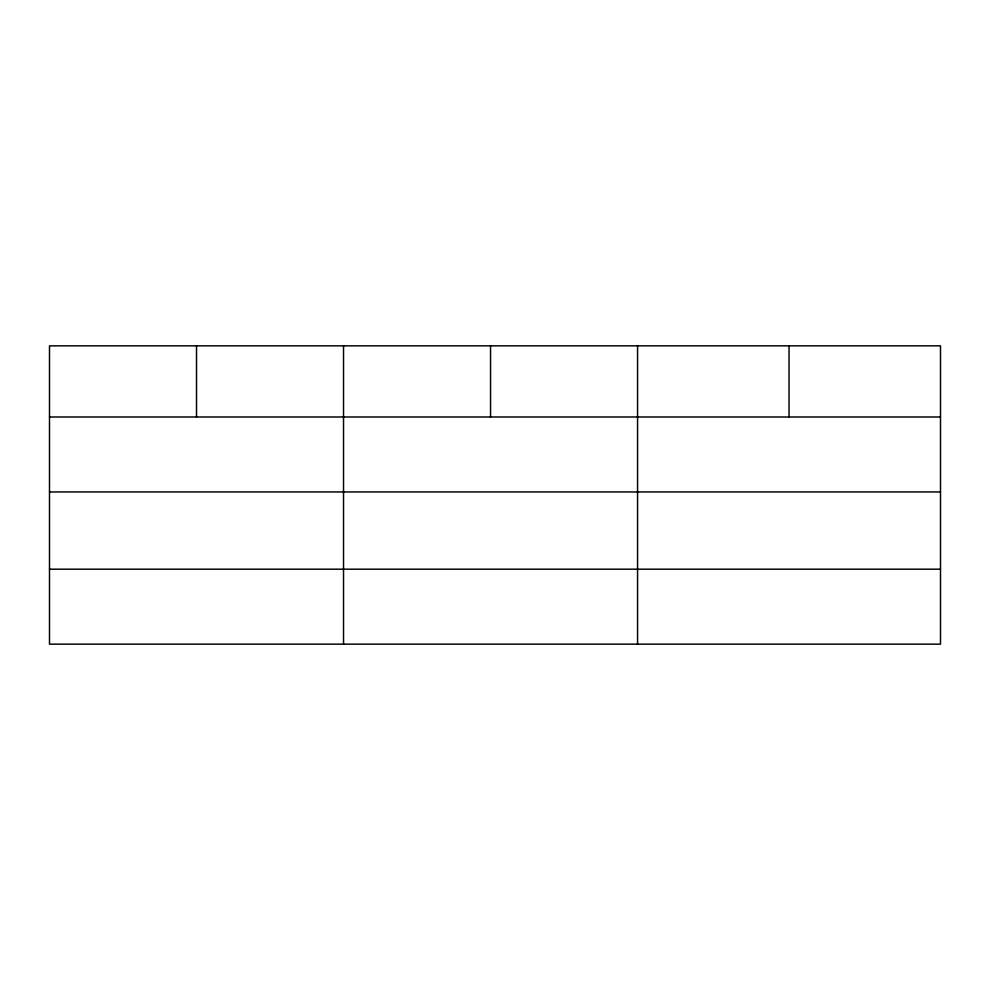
<?xml version="1.0" encoding="UTF-8"?>
<svg xmlns="http://www.w3.org/2000/svg" width="990" height="990" viewBox="0 0 990 990"><rect width="100%" height="100%" fill="white"/><g stroke="black" fill="none" stroke-linecap="round" stroke-linejoin="round"><path stroke-width="1.49" d="M940.5 491.956L940.5 345.844L49.5 345.844L49.5 644.156L940.5 644.156L940.5 491.956L49.5 491.956M49.5 416.988L940.5 416.988M49.5 569.188L940.5 569.188M789.03 345.844L789.03 416.988M637.56 345.844L637.56 644.156M490.545 345.844L490.545 416.988M343.53 345.844L343.53 644.156M196.515 345.844L196.515 416.988"/></g></svg>
